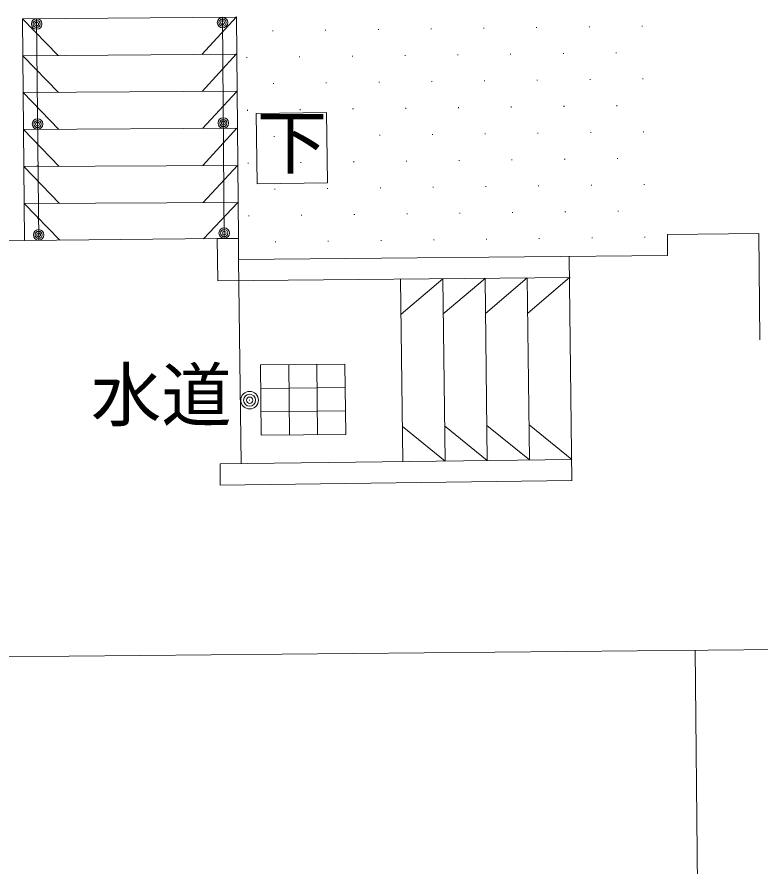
# Model space of a CAD drawing. Units: millimetres, scale not verified. Extents: x -97675 to 103927, y -47501 to 65812.
# Drawn here: x 19136 to 24418, y 29760 to 35800 of the extents above; entities that cross this region are included whole.
import ezdxf
from ezdxf.enums import TextEntityAlignment as Align

# ---------------------------------------------------------------- set-up
doc = ezdxf.new("R2010")
doc.units = ezdxf.units.MM
doc.header["$LTSCALE"] = 250
doc.layers.add('1-0_現況', color=2, linetype='Continuous', lineweight=9)
doc.styles.add('ベクターフォント', font='')
doc.styles.get('ベクターフォント').set_extended_font_data('ベクターフォント')

msp = doc.modelspace()

# ---------------------------------------------------------------- linework, layer by layer
at = {"layer": '1-0_現況'}
for p, q in [((20690.2, 35800.3), (19175.6, 35788.1)), ((19190.6, 34212.1), (19175.6, 35788.1)), ((19175.6, 35788.1), (19428.1, 35527.3)), ((19275.6, 35789.1), (19290.6, 34213.1)), ((20449.9, 35534.9), (20697.3, 35800.4)), ((20609.9, 34225.7), (20597.3, 35799.6)), ((20597.6, 35763.1), (20597.6, 35758.1)), ((20709.9, 34226.5), (20697.3, 35800.4)), ((19278.5, 35750.5), (19273.5, 35750.5)), ((19276, 35753), (19276, 35748)), ((20600.1, 35760.6), (20595.1, 35760.6)), ((20958.1, 35702), (20953.1, 35702)), ((20955.6, 35704.5), (20955.6, 35699.5)), ((21333, 35706.7), (21328, 35706.7)), ((21330.5, 35709.2), (21330.5, 35704.2)), ((21708, 35711.5), (21703, 35711.5)), ((21705.5, 35714), (21705.5, 35709)), ((22083, 35716.2), (22078, 35716.2)), ((22080.5, 35718.7), (22080.5, 35713.7)), ((22457.9, 35720.9), (22452.9, 35720.9)), ((22455.4, 35723.4), (22455.4, 35718.4)), ((22832.9, 35725.7), (22827.9, 35725.7)), ((22830.4, 35728.2), (22830.4, 35723.2)), ((23207.9, 35730.4), (23202.9, 35730.4)), ((23205.4, 35732.9), (23205.4, 35727.9)), ((23582.9, 35735.1), (23577.9, 35735.1)), ((23580.4, 35737.6), (23580.4, 35732.6)), ((19178.1, 35525.5), (20694.1, 35536.7)), ((19178.1, 35525.5), (19430.6, 35264.5)), ((20452.6, 35271.4), (20693.5, 35536.7)), ((21522.9, 35521.6), (21517.9, 35521.6)), ((21520.4, 35524.1), (21520.4, 35519.1)), ((21897.9, 35526.4), (21892.9, 35526.4)), ((21895.4, 35528.9), (21895.4, 35523.9)), ((22272.8, 35531.1), (22267.8, 35531.1)), ((22270.3, 35533.6), (22270.3, 35528.6)), ((22647.8, 35535.8), (22642.8, 35535.8)), ((22645.3, 35538.3), (22645.3, 35533.3)), ((23022.8, 35540.5), (23017.8, 35540.5)), ((23020.3, 35543), (23020.3, 35538)), ((23397.7, 35545.3), (23392.7, 35545.3)), ((23395.2, 35547.8), (23395.2, 35542.8)), ((20772.9, 35512.2), (20767.9, 35512.2)), ((20770.4, 35514.7), (20770.4, 35509.7)), ((21147.9, 35516.9), (21142.9, 35516.9)), ((21145.4, 35519.4), (21145.4, 35514.4)), ((21710.2, 35339), (21710.2, 35334)), ((22087.7, 35341.2), (22082.7, 35341.2)), ((22085.2, 35343.7), (22085.2, 35338.7)), ((22462.7, 35346), (22457.7, 35346)), ((22460.2, 35348.5), (22460.2, 35343.5)), ((22837.6, 35350.7), (22832.6, 35350.7)), ((22835.1, 35353.2), (22835.1, 35348.2)), ((23212.6, 35355.4), (23207.6, 35355.4)), ((23210.1, 35357.9), (23210.1, 35352.9)), ((23587.6, 35360.2), (23582.6, 35360.2)), ((23585.1, 35362.7), (23585.1, 35357.7)), ((20962.8, 35327), (20957.8, 35327)), ((20960.3, 35329.5), (20960.3, 35324.5)), ((21337.8, 35331.8), (21332.8, 35331.8)), ((21335.3, 35334.3), (21335.3, 35329.3)), ((21712.7, 35336.5), (21707.7, 35336.5)), ((19180.6, 35262.8), (20697.9, 35273.1)), ((19180.6, 35262.8), (19433.1, 35001.7)), ((20455.2, 35008), (20696.9, 35268.5)), ((22275.1, 35158.6), (22275.1, 35153.6)), ((22652.5, 35160.8), (22647.5, 35160.8)), ((22650, 35163.3), (22650, 35158.3)), ((23027.5, 35165.6), (23022.5, 35165.6)), ((23025, 35168.1), (23025, 35163.1)), ((23402.5, 35170.3), (23397.5, 35170.3)), ((23400, 35172.8), (23400, 35167.8)), ((20777.7, 35137.2), (20772.7, 35137.2)), ((20775.2, 35139.7), (20775.2, 35134.7)), ((20837.7, 35114.1), (21337.7, 35121)), ((20844.6, 34614.1), (20837.7, 35114.1)), ((21152.6, 35141.9), (21147.6, 35141.9)), ((21150.1, 35144.4), (21150.1, 35139.4)), ((21344.5, 34621), (21337.7, 35121)), ((21527.6, 35146.7), (21522.6, 35146.7)), ((21525.1, 35149.2), (21525.1, 35144.2)), ((21902.6, 35151.4), (21897.6, 35151.4)), ((21900.1, 35153.9), (21900.1, 35148.9)), ((22277.6, 35156.1), (22272.6, 35156.1)), ((19285.2, 35039.7), (19280.2, 35039.7)), ((19282.7, 35042.2), (19282.7, 35037.2)), ((20605.8, 35046.8), (20600.8, 35046.8)), ((20603.3, 35049.3), (20603.3, 35044.3)), ((19183.1, 35000.1), (20701.7, 35009.5)), ((19183.1, 35000.1), (19435.6, 34738.8)), ((20457.9, 34744.5), (20700.1, 35009.5)), ((22839.9, 34978.2), (22839.9, 34973.2)), ((23217.3, 34980.5), (23212.3, 34980.5)), ((23214.8, 34983), (23214.8, 34978)), ((23592.3, 34985.2), (23587.3, 34985.2)), ((23589.8, 34987.7), (23589.8, 34982.7)), ((20967.5, 34952.1), (20962.5, 34952.1)), ((20965, 34954.6), (20965, 34949.6)), ((21342.5, 34956.8), (21337.5, 34956.8)), ((21340, 34959.3), (21340, 34954.3)), ((21717.5, 34961.5), (21712.5, 34961.5)), ((21715, 34964), (21715, 34959)), ((22092.4, 34966.3), (22087.4, 34966.3)), ((22089.9, 34968.8), (22089.9, 34963.8)), ((22467.4, 34971), (22462.4, 34971)), ((22464.9, 34973.5), (22464.9, 34968.5)), ((22842.4, 34975.7), (22837.4, 34975.7)), ((23407.2, 34795.3), (23402.2, 34795.3)), ((23404.7, 34797.8), (23404.7, 34792.8)), ((19185.6, 34737.4), (20705.5, 34745.9)), ((19185.6, 34737.4), (19438.1, 34476)), ((19282.5, 34743.3), (19277.5, 34743.3)), ((19280, 34745.8), (19280, 34740.8)), ((20460.5, 34481), (20703.4, 34745.8)), ((20782.4, 34762.2), (20777.4, 34762.2)), ((20779.9, 34764.7), (20779.9, 34759.7)), ((21157.4, 34767), (21152.4, 34767)), ((21154.9, 34769.5), (21154.9, 34764.5)), ((21532.3, 34771.7), (21527.3, 34771.7)), ((21529.8, 34774.2), (21529.8, 34769.2)), ((21907.3, 34776.4), (21902.3, 34776.4)), ((21904.8, 34778.9), (21904.8, 34773.9)), ((22282.3, 34781.1), (22277.3, 34781.1)), ((22279.8, 34783.6), (22279.8, 34778.6)), ((22657.3, 34785.9), (22652.3, 34785.9)), ((22654.8, 34788.4), (22654.8, 34783.4)), ((23032.2, 34790.6), (23027.2, 34790.6)), ((23029.7, 34793.1), (23029.7, 34788.1)), ((20844.6, 34614.1), (21344.5, 34621)), ((20972.3, 34577.1), (20967.3, 34577.1)), ((20969.8, 34579.6), (20969.8, 34574.6)), ((21347.2, 34581.8), (21342.2, 34581.8)), ((21344.7, 34584.3), (21344.7, 34579.3)), ((21722.2, 34586.6), (21717.2, 34586.6)), ((21719.7, 34589.1), (21719.7, 34584.1)), ((22097.2, 34591.3), (22092.2, 34591.3)), ((22094.7, 34593.8), (22094.7, 34588.8)), ((22472.1, 34596), (22467.1, 34596)), ((22469.6, 34598.5), (22469.6, 34593.5)), ((22847.1, 34600.8), (22842.1, 34600.8)), ((22844.6, 34603.3), (22844.6, 34598.3)), ((23222.1, 34605.5), (23217.1, 34605.5)), ((23219.6, 34608), (23219.6, 34603)), ((23597, 34610.2), (23592, 34610.2)), ((23594.5, 34612.7), (23594.5, 34607.7)), ((19188.1, 34474.8), (20709.4, 34482.2)), ((19188.1, 34474.8), (19440.6, 34214.5)), ((20463.1, 34224.2), (20706.7, 34482.2)), ((20787.1, 34387.3), (20782.1, 34387.3)), ((20784.6, 34389.8), (20784.6, 34384.8)), ((21162.1, 34392), (21157.1, 34392)), ((21159.6, 34394.5), (21159.6, 34389.5)), ((21537.1, 34396.7), (21532.1, 34396.7)), ((21534.6, 34399.2), (21534.6, 34394.2)), ((21912, 34401.4), (21907, 34401.4)), ((21909.5, 34403.9), (21909.5, 34398.9)), ((22287, 34406.2), (22282, 34406.2)), ((22284.5, 34408.7), (22284.5, 34403.7)), ((22662, 34410.9), (22657, 34410.9)), ((22659.5, 34413.4), (22659.5, 34408.4)), ((23037, 34415.6), (23032, 34415.6)), ((23034.5, 34418.1), (23034.5, 34413.1)), ((23411.9, 34420.4), (23406.9, 34420.4)), ((23409.4, 34422.9), (23409.4, 34417.9)), ((19287.3, 34368.3), (19282.3, 34368.3)), ((19284.8, 34370.8), (19284.8, 34365.8)), ((19290.2, 34254.1), (19290.2, 34249.1)), ((20612.1, 34264.4), (20607.1, 34264.4)), ((20609.6, 34266.9), (20609.6, 34261.9)), ((23760.1, 34255.4), (24409, 34261.6)), ((23760.1, 34255.5), (23761.5, 34105.4)), ((23760.1, 34255.4), (23761.5, 34105.4)), ((24409, 34261.6), (24418.1, 33507)), ((18721.2, 34207.7), (19190.6, 34212.1)), ((19190.6, 34212.1), (20559.9, 34225.1)), ((19292.7, 34251.6), (19287.7, 34251.6)), ((20709.9, 34226.5), (20559.9, 34225.1)), ((20563.6, 33925.1), (20559.9, 34225.1)), ((20709.9, 34226.5), (20711.8, 34076.5)), ((20977, 34202.1), (20972, 34202.1)), ((20974.5, 34204.6), (20974.5, 34199.6)), ((21352, 34206.9), (21347, 34206.9)), ((21349.5, 34209.4), (21349.5, 34204.4)), ((21726.9, 34211.6), (21721.9, 34211.6)), ((21724.4, 34214.1), (21724.4, 34209.1)), ((22101.9, 34216.3), (22096.9, 34216.3)), ((22099.4, 34218.8), (22099.4, 34213.8)), ((22476.9, 34221.1), (22471.9, 34221.1)), ((22474.4, 34223.6), (22474.4, 34218.6)), ((22851.8, 34225.8), (22846.8, 34225.8)), ((22849.3, 34228.3), (22849.3, 34223.3)), ((23226.8, 34230.5), (23221.8, 34230.5)), ((23224.3, 34233), (23224.3, 34228)), ((23601.8, 34235.2), (23596.8, 34235.2)), ((23599.3, 34237.7), (23599.3, 34232.7)), ((20711.3, 34076.5), (23761.5, 34105.4)), ((20729.9, 32625.6), (20711.8, 34076.5)), ((23081.6, 32504.9), (23061.7, 34098.8)), ((20563.6, 33925.1), (23068.3, 33948.8)), ((21863.6, 33937.4), (21879.8, 32640.9)), ((21866.7, 33687.4), (22163.6, 33940.3)), ((22163.6, 33940.3), (22179.8, 32644.6)), ((22166.7, 33690.3), (22463.6, 33943.1)), ((22463.6, 33943.1), (22479.7, 32648.4)), ((22466.7, 33693.1), (22763.6, 33945.9)), ((22763.6, 33945.9), (22779.7, 32652.1)), ((22766.7, 33696), (23063.5, 33948.8)), ((21073.1, 32829.9), (21068.4, 33329.9)), ((21273, 32831.8), (21268.3, 33331.7)), ((20870.1, 33161.3), (21469.7, 33167)), ((20792.5, 33077.2), (20787.5, 33077.2)), ((20790, 33079.7), (20790, 33074.7)), ((20871.7, 32994.6), (21471.3, 33000.3)), ((22179.8, 32644.6), (21876.7, 32890.9)), ((22479.7, 32648.4), (22176.6, 32894.6)), ((22779.7, 32652.1), (22476.6, 32898.4)), ((23079.7, 32655.9), (22776.6, 32902.1)), ((23079.7, 32655.9), (20579.9, 32623.7)), ((20581.8, 32473.7), (20579.9, 32623.7)), ((23081.6, 32505.9), (20581.8, 32473.7)), ((18746.4, 31250.7), (81204.7, 31842.3)), ((24028.4, 24476.6), (23957, 31300.1))]:
    msp.add_line(p, q, dxfattribs=at)
msp.add_lwpolyline([(20873.3, 32828), (21472.9, 32833.7), (21468.1, 33333.6), (20868.6, 33328)], close=True, dxfattribs=at)
for centre, radius in [((19276, 35750.5), 37.5), ((19276, 35750.5), 25.5), ((19276, 35750.5), 13.5), ((20597.6, 35760.6), 37.5), ((20597.6, 35760.6), 25.5), ((20597.6, 35760.6), 13.5), ((19282.7, 35039.7), 37.5), ((19282.7, 35039.7), 25.5), ((19282.7, 35039.7), 13.5), ((20603.3, 35046.8), 37.5), ((20603.3, 35046.8), 25.5), ((20603.3, 35046.8), 13.5), ((19290.2, 34251.6), 37.5), ((19290.2, 34251.6), 25.5), ((19290.2, 34251.6), 13.5), ((20609.6, 34264.4), 37.5), ((20609.6, 34264.4), 25.5), ((20609.6, 34264.4), 13.5), ((20790, 33077.2), 62.5), ((20790, 33077.2), 42.5), ((20790, 33077.2), 22.5)]:
    msp.add_circle(centre, radius, dxfattribs=at)

# ---------------------------------------------------------------- texts
at = {"layer": '1-0_現況', "color": 4, "style": 'ベクターフォント'}
for s, p in [('下', (20841.1, 34617.5)), ('水道', (19662.2, 32821.1))]:
    msp.add_text(s, height=366.6, dxfattribs=at).set_placement(p, align=Align.BOTTOM_LEFT)

doc.saveas('drawing.dxf')
